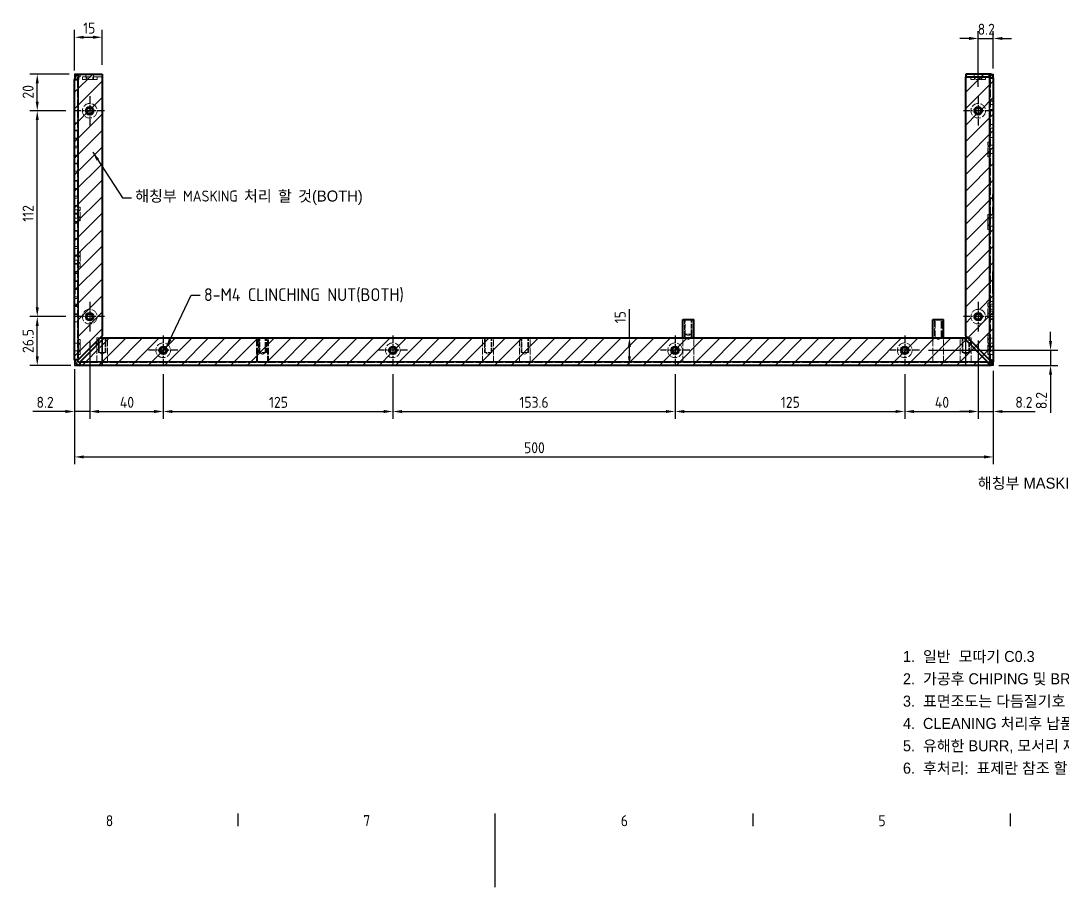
# Model space of a CAD drawing. Header units: millimetres. Extents: x 0 to 1682, y 0 to 1188.
# Drawn here: x 583 to 1150, y 0 to 471 of the extents above; entities that cross this region are included whole.
import ezdxf

# ---------------------------------------------------------------- set-up
doc = ezdxf.new("R2010")
doc.units = ezdxf.units.MM
doc.header["$LTSCALE"] = 2
doc.linetypes.add('CHAIN', pattern=[0.3543, 0.2362, -0.0295, 0.0591, -0.0295])
doc.linetypes.add('DASHED', pattern=[0.2067, 0.1654, -0.0413])
doc.layers.get('0').update_dxf_attribs({"color": 3, "lineweight": 25})
for name, color, linetype, lineweight in [('가려진 것(ISO)', 2, 'DASHED', 18), ('가려진 좁은 것(ISO)', 2, 'DASHED', 18), ('가시적인 것(ISO)', 3, 'Continuous', 40), ('가시적인 좁은 것(ISO)', 3, 'Continuous', 35), ('경계(ISO)', 7, 'Continuous', 25), ('기호(ISO)', 5, 'Continuous', 25), ('스케치 형상(ISO)', 3, 'Continuous', 25), ('중심 표식(ISO)', 1, 'Continuous', 25), ('치수(ISO)', 2, 'Continuous', 25), ('해치(ISO)', 7, 'Continuous', 18)]:
    doc.layers.add(name, color=color, linetype=linetype, lineweight=lineweight)
doc.styles.add('ISO Proportional', font='arial.ttf')
doc.styles.add('문자 텍스트_PSTEK_POSCO', font='isocp.shx')
doc.styles.add('치수 텍스트_PSTEK_POSCO', font='isocp.shx')
doc.dimstyles.new('치수_PSTEK_POSCO', dxfattribs={"dimscale": 2, "dimtxt": 3, "dimasz": 2.5, "dimexe": 2, "dimexo": 2.5, "dimgap": 1, "dimtad": 1, "dimrnd": 1e-08, "dimdsep": 46, "dimtxsty": '치수 텍스트_PSTEK_POSCO', "dimcen": 0.09, "dimdle": 10, "dimclrd": 7, "dimclre": 7, "dimclrt": 2, "dimadec": 1, "dimazin": 2, "dimtfac": 1, "dimtmove": 0, "dimatfit": 3, "dimfxl": 0, "dimtolj": 1, "dimlwd": -1, "dimlwe": -1, "dimarcsym": 0})
doc.dimstyles.new('치수_PSTEK_POSCO$7', dxfattribs={"dimscale": 2, "dimtxt": 3, "dimasz": 2.5, "dimexe": 2, "dimexo": 2.5, "dimgap": 1, "dimtad": 1, "dimrnd": 1e-08, "dimdsep": 46, "dimtxsty": '치수 텍스트_PSTEK_POSCO', "dimcen": 0.09, "dimdle": 10, "dimclrd": 7, "dimclre": 7, "dimclrt": 2, "dimadec": 1, "dimazin": 2, "dimtfac": 1, "dimtmove": 0, "dimatfit": 3, "dimfxl": 0, "dimtolj": 1, "dimlwd": -1, "dimlwe": -1, "dimarcsym": 0})
pattern_1 = [(45, (0, 0), (-4.490128, 4.490128), [])]

# ---------------------------------------------------------------- blocks, each defined once
blk = doc.blocks.new('경계 Default Border')
at = {"layer": '경계(ISO)'}
for p, q in [((350.42, 20), (350.42, 16.6)), ((490.58, 20), (490.58, 16.6)), ((560.67, 20), (560.67, 16.6))]:
    blk.add_line(p, q, dxfattribs=at)
at = {"layer": '경계(ISO)', "flags": 128}
blk.add_lwpolyline([(420.5, 0), (420.5, 20)], dxfattribs=at)
at = {"layer": '경계(ISO)', "color": 2, "char_height": 3, "attachment_point": 7, "style": '문자 텍스트_PSTEK_POSCO'}
for s, insert in [('8', (314.52, 16.57)), ('7', (384.6, 16.59)), ('6', (454.69, 16.57)), ('5', (524.77, 16.57))]:
    blk.add_mtext(s, dxfattribs=dict(at, insert=insert))
blk = doc.blocks.new('*D43')
at = {"layer": 'Defpoints', "color": 0}
for p in [(591.74, 310.37), (612.29, 310.37), (615.09, 283.87)]:
    blk.add_point(p, dxfattribs=at)
at = {"layer": '치수(ISO)', "color": 7}
for p, q in [((607.29, 310.37), (587.74, 310.37)), ((591.74, 288.87), (591.74, 305.37)), ((610.09, 283.87), (587.74, 283.87))]:
    blk.add_line(p, q, dxfattribs=at)
for points in [[(590.91, 305.37), (592.57, 305.37), (591.74, 310.37)], [(590.91, 288.87), (592.57, 288.87), (591.74, 283.87)]]:
    blk.add_solid(points, dxfattribs=at)
at = {"layer": '치수(ISO)', "color": 2, "insert": (586.74, 290.6), "char_height": 6, "attachment_point": 4, "rotation": 90, "style": '치수 텍스트_PSTEK_POSCO'}
blk.add_mtext('\\A1;26.5', dxfattribs=at)
blk = doc.blocks.new('*D44')
at = {"layer": 'Defpoints', "color": 0}
for p in [(591.74, 422.37), (612.29, 422.37), (612.29, 310.37)]:
    blk.add_point(p, dxfattribs=at)
at = {"layer": '치수(ISO)', "color": 7}
for p, q in [((607.29, 422.37), (587.74, 422.37)), ((591.74, 315.37), (591.74, 417.37)), ((607.29, 310.37), (587.74, 310.37))]:
    blk.add_line(p, q, dxfattribs=at)
for points in [[(590.91, 417.37), (592.57, 417.37), (591.74, 422.37)], [(590.91, 315.37), (592.57, 315.37), (591.74, 310.37)]]:
    blk.add_solid(points, dxfattribs=at)
at = {"layer": '치수(ISO)', "color": 2, "insert": (586.74, 362.01), "char_height": 6, "attachment_point": 4, "rotation": 90, "style": '치수 텍스트_PSTEK_POSCO'}
blk.add_mtext('\\A1;112', dxfattribs=at)
blk = doc.blocks.new('*D45')
at = {"layer": 'Defpoints', "color": 0}
for p in [(591.74, 442.37), (614.09, 442.37), (612.29, 422.37)]:
    blk.add_point(p, dxfattribs=at)
at = {"layer": '치수(ISO)', "color": 7}
for p, q in [((609.09, 442.37), (587.74, 442.37)), ((591.74, 427.37), (591.74, 437.37)), ((607.29, 422.37), (587.74, 422.37))]:
    blk.add_line(p, q, dxfattribs=at)
for points in [[(590.91, 437.37), (592.57, 437.37), (591.74, 442.37)], [(590.91, 427.37), (592.57, 427.37), (591.74, 422.37)]]:
    blk.add_solid(points, dxfattribs=at)
at = {"layer": '치수(ISO)', "color": 2, "insert": (586.74, 429.01), "char_height": 6, "attachment_point": 4, "rotation": 90, "style": '치수 텍스트_PSTEK_POSCO'}
blk.add_mtext('\\A1;20', dxfattribs=at)
blk = doc.blocks.new('*D46')
at = {"layer": 'Defpoints', "color": 0}
for p in [(620.29, 302.37), (612.09, 286.87), (620.29, 258.77)]:
    blk.add_point(p, dxfattribs=at)
at = {"layer": '치수(ISO)', "color": 7}
for p, q in [((620.29, 297.37), (620.29, 254.77)), ((612.09, 281.87), (612.09, 254.77)), ((607.09, 258.77), (589.33, 258.77)), ((620.29, 258.77), (612.09, 258.77)), ((625.29, 258.77), (630.29, 258.77))]:
    blk.add_line(p, q, dxfattribs=at)
for points in [[(607.09, 259.61), (607.09, 257.94), (612.09, 258.77)], [(625.29, 259.61), (625.29, 257.94), (620.29, 258.77)]]:
    blk.add_solid(points, dxfattribs=at)
at = {"layer": '치수(ISO)', "color": 2, "insert": (591.33, 263.77), "char_height": 6, "attachment_point": 4, "style": '치수 텍스트_PSTEK_POSCO'}
blk.add_mtext('\\A1;8.2', dxfattribs=at)
blk = doc.blocks.new('*D47')
at = {"layer": 'Defpoints', "color": 0}
for p in [(620.29, 302.37), (660.29, 284.07), (660.29, 258.77)]:
    blk.add_point(p, dxfattribs=at)
at = {"layer": '치수(ISO)', "color": 7}
for p, q in [((620.29, 297.37), (620.29, 254.77)), ((660.29, 279.07), (660.29, 254.77)), ((625.29, 258.77), (655.29, 258.77))]:
    blk.add_line(p, q, dxfattribs=at)
for points in [[(625.29, 259.61), (625.29, 257.94), (620.29, 258.77)], [(655.29, 259.61), (655.29, 257.94), (660.29, 258.77)]]:
    blk.add_solid(points, dxfattribs=at)
at = {"layer": '치수(ISO)', "color": 2, "insert": (636.7, 263.77), "char_height": 6, "attachment_point": 4, "style": '치수 텍스트_PSTEK_POSCO'}
blk.add_mtext('\\A1;40', dxfattribs=at)
blk = doc.blocks.new('*D48')
at = {"layer": 'Defpoints', "color": 0}
for p in [(660.29, 284.07), (785.29, 284.07), (785.29, 258.77)]:
    blk.add_point(p, dxfattribs=at)
at = {"layer": '치수(ISO)', "color": 7}
for p, q in [((660.29, 279.07), (660.29, 254.77)), ((785.29, 279.07), (785.29, 254.77)), ((665.29, 258.77), (780.29, 258.77))]:
    blk.add_line(p, q, dxfattribs=at)
for points in [[(665.29, 259.61), (665.29, 257.94), (660.29, 258.77)], [(780.29, 259.61), (780.29, 257.94), (785.29, 258.77)]]:
    blk.add_solid(points, dxfattribs=at)
at = {"layer": '치수(ISO)', "color": 2, "insert": (717.88, 263.77), "char_height": 6, "attachment_point": 4, "style": '치수 텍스트_PSTEK_POSCO'}
blk.add_mtext('\\A1;125', dxfattribs=at)
blk = doc.blocks.new('*D49')
at = {"layer": 'Defpoints', "color": 0}
for p in [(785.29, 284.07), (938.89, 284.07), (938.89, 258.77)]:
    blk.add_point(p, dxfattribs=at)
at = {"layer": '치수(ISO)', "color": 7}
for p, q in [((785.29, 279.07), (785.29, 254.77)), ((938.89, 279.07), (938.89, 254.77)), ((790.29, 258.77), (933.89, 258.77))]:
    blk.add_line(p, q, dxfattribs=at)
for points in [[(790.29, 259.61), (790.29, 257.94), (785.29, 258.77)], [(933.89, 259.61), (933.89, 257.94), (938.89, 258.77)]]:
    blk.add_solid(points, dxfattribs=at)
at = {"layer": '치수(ISO)', "color": 2, "insert": (854.16, 263.77), "char_height": 6, "attachment_point": 4, "style": '치수 텍스트_PSTEK_POSCO'}
blk.add_mtext('\\A1;153.6', dxfattribs=at)
blk = doc.blocks.new('*D50')
at = {"layer": 'Defpoints', "color": 0}
for p in [(938.89, 284.07), (1063.89, 284.07), (1063.89, 258.77)]:
    blk.add_point(p, dxfattribs=at)
at = {"layer": '치수(ISO)', "color": 7}
for p, q in [((938.89, 279.07), (938.89, 254.77)), ((1063.89, 279.07), (1063.89, 254.77)), ((943.89, 258.77), (1058.89, 258.77))]:
    blk.add_line(p, q, dxfattribs=at)
for points in [[(943.89, 259.61), (943.89, 257.94), (938.89, 258.77)], [(1058.89, 259.61), (1058.89, 257.94), (1063.89, 258.77)]]:
    blk.add_solid(points, dxfattribs=at)
at = {"layer": '치수(ISO)', "color": 2, "insert": (996.48, 263.77), "char_height": 6, "attachment_point": 4, "style": '치수 텍스트_PSTEK_POSCO'}
blk.add_mtext('\\A1;125', dxfattribs=at)
blk = doc.blocks.new('*D51')
at = {"layer": 'Defpoints', "color": 0}
for p in [(1103.89, 302.37), (1063.89, 284.07), (1103.89, 258.77)]:
    blk.add_point(p, dxfattribs=at)
at = {"layer": '치수(ISO)', "color": 7}
for p, q in [((1103.89, 297.37), (1103.89, 254.77)), ((1063.89, 279.07), (1063.89, 254.77)), ((1068.89, 258.77), (1098.89, 258.77))]:
    blk.add_line(p, q, dxfattribs=at)
for points in [[(1068.89, 259.61), (1068.89, 257.94), (1063.89, 258.77)], [(1098.89, 259.61), (1098.89, 257.94), (1103.89, 258.77)]]:
    blk.add_solid(points, dxfattribs=at)
at = {"layer": '치수(ISO)', "color": 2, "insert": (1080.3, 263.77), "char_height": 6, "attachment_point": 4, "style": '치수 텍스트_PSTEK_POSCO'}
blk.add_mtext('\\A1;40', dxfattribs=at)
blk = doc.blocks.new('*D52')
at = {"layer": 'Defpoints', "color": 0}
for p in [(1103.89, 302.37), (1112.09, 285.87), (1112.09, 258.77)]:
    blk.add_point(p, dxfattribs=at)
at = {"layer": '치수(ISO)', "color": 7}
for p, q in [((1103.89, 297.37), (1103.89, 254.77)), ((1112.09, 280.87), (1112.09, 254.77)), ((1098.89, 258.77), (1093.89, 258.77)), ((1103.89, 258.77), (1112.09, 258.77)), ((1117.09, 258.77), (1134.85, 258.77))]:
    blk.add_line(p, q, dxfattribs=at)
for points in [[(1098.89, 259.61), (1098.89, 257.94), (1103.89, 258.77)], [(1117.09, 259.61), (1117.09, 257.94), (1112.09, 258.77)]]:
    blk.add_solid(points, dxfattribs=at)
at = {"layer": '치수(ISO)', "color": 2, "insert": (1124.09, 263.77), "char_height": 6, "attachment_point": 4, "style": '치수 텍스트_PSTEK_POSCO'}
blk.add_mtext('\\A1;8.2', dxfattribs=at)
blk = doc.blocks.new('*D60')
at = {"layer": 'Defpoints', "color": 0}
for p in [(612.09, 286.87), (1112.09, 285.87), (1112.09, 234.06)]:
    blk.add_point(p, dxfattribs=at)
at = {"layer": '치수(ISO)', "color": 7}
for p, q in [((612.09, 281.87), (612.09, 230.06)), ((1112.09, 280.87), (1112.09, 230.06)), ((617.09, 234.06), (1107.09, 234.06))]:
    blk.add_line(p, q, dxfattribs=at)
for points in [[(617.09, 234.9), (617.09, 233.23), (612.09, 234.06)], [(1107.09, 234.9), (1107.09, 233.23), (1112.09, 234.06)]]:
    blk.add_solid(points, dxfattribs=at)
at = {"layer": '치수(ISO)', "color": 2, "insert": (856.68, 239.06), "char_height": 6, "attachment_point": 4, "style": '치수 텍스트_PSTEK_POSCO'}
blk.add_mtext('\\A1;500', dxfattribs=at)
blk = doc.blocks.new('*D65')
at = {"layer": 'Defpoints', "color": 0}
for p in [(1071.89, 292.07), (1143.25, 292.07), (1110.09, 283.87)]:
    blk.add_point(p, dxfattribs=at)
at = {"layer": '치수(ISO)', "color": 7}
for p, q in [((1143.25, 297.07), (1143.25, 302.07)), ((1076.89, 292.07), (1147.25, 292.07)), ((1143.25, 292.07), (1143.25, 283.87)), ((1115.09, 283.87), (1147.25, 283.87)), ((1143.25, 278.87), (1143.25, 258.06))]:
    blk.add_line(p, q, dxfattribs=at)
for points in [[(1142.42, 297.07), (1144.08, 297.07), (1143.25, 292.07)], [(1142.42, 278.87), (1144.08, 278.87), (1143.25, 283.87)]]:
    blk.add_solid(points, dxfattribs=at)
at = {"layer": '치수(ISO)', "color": 2, "insert": (1138.25, 260.06), "char_height": 6, "attachment_point": 4, "rotation": 90, "style": '치수 텍스트_PSTEK_POSCO'}
blk.add_mtext('\\A1;8.2', dxfattribs=at)
blk = doc.blocks.new('*D66')
at = {"layer": 'Defpoints', "color": 0}
for p in [(627.09, 462.37), (627.09, 442.37), (612.09, 439.37)]:
    blk.add_point(p, dxfattribs=at)
at = {"layer": '치수(ISO)', "color": 7}
for p, q in [((612.09, 444.37), (612.09, 466.37)), ((627.09, 447.37), (627.09, 466.37)), ((617.09, 462.37), (622.09, 462.37))]:
    blk.add_line(p, q, dxfattribs=at)
for points in [[(617.09, 463.2), (617.09, 461.54), (612.09, 462.37)], [(622.09, 463.2), (622.09, 461.54), (627.09, 462.37)]]:
    blk.add_solid(points, dxfattribs=at)
at = {"layer": '치수(ISO)', "color": 2, "insert": (616.76, 467.37), "char_height": 6, "attachment_point": 4, "style": '치수 텍스트_PSTEK_POSCO'}
blk.add_mtext('\\A1;15', dxfattribs=at)
blk = doc.blocks.new('*D79')
at = {"layer": 'Defpoints', "color": 0}
for p in [(1112.09, 461.73), (1112.09, 440.37), (1103.89, 430.37)]:
    blk.add_point(p, dxfattribs=at)
at = {"layer": '치수(ISO)', "color": 7}
for p, q in [((1103.89, 435.37), (1103.89, 465.73)), ((1112.09, 445.37), (1112.09, 465.73)), ((1098.89, 461.73), (1093.89, 461.73)), ((1103.89, 461.73), (1112.09, 461.73)), ((1117.09, 461.73), (1122.09, 461.73))]:
    blk.add_line(p, q, dxfattribs=at)
for points in [[(1098.89, 462.57), (1098.89, 460.9), (1103.89, 461.73)], [(1117.09, 462.57), (1117.09, 460.9), (1112.09, 461.73)]]:
    blk.add_solid(points, dxfattribs=at)
at = {"layer": '치수(ISO)', "color": 2, "insert": (1103.61, 466.73), "char_height": 6, "attachment_point": 4, "style": '치수 텍스트_PSTEK_POSCO'}
blk.add_mtext('\\A1;8.2', dxfattribs=at)
blk = doc.blocks.new('*D87')
at = {"layer": 'Defpoints', "color": 0}
for p in [(914.04, 298.87), (914.63, 298.87), (914.63, 283.87)]:
    blk.add_point(p, dxfattribs=at)
at = {"layer": '치수(ISO)', "color": 7}
for p, q in [((914.04, 298.87), (914.04, 314.39)), ((914.04, 288.87), (914.04, 293.87))]:
    blk.add_line(p, q, dxfattribs=at)
for points in [[(913.2, 293.87), (914.87, 293.87), (914.04, 298.87)], [(913.2, 288.87), (914.87, 288.87), (914.04, 283.87)]]:
    blk.add_solid(points, dxfattribs=at)
at = {"layer": '치수(ISO)', "color": 2, "insert": (909.04, 306.74), "char_height": 6, "attachment_point": 4, "rotation": 90, "style": '치수 텍스트_PSTEK_POSCO'}
blk.add_mtext('\\A1;15', dxfattribs=at)
blk = doc.blocks.new('주석-판금')
at = {"layer": '기호(ISO)', "color": 2, "insert": (-40.78, 16.76), "char_height": 3, "width": 116.6778, "attachment_point": 1, "line_spacing_factor": 1.214608, "style": 'ISO Proportional'}
blk.add_mtext('\\f굴림|b0|i0;\\H3.0000;1.  일반  모따기 C0.3\\P2.  가공후 CHIPING 및 BROKEN 없을 것.\\P3.  표면조도는 다듬질기호 Ra값을 준수할 것.\\P4.  CLEANING 처리후 납품 할 것.\\P5.  유해한 BURR, 모서리 제거 할 것.\\P6.  후처리:  표제란 참조 할 것.', dxfattribs=at)

msp = doc.modelspace()

# ---------------------------------------------------------------- hatches: boundary and pattern name
at = {"layer": '해치(ISO)'}
h = msp.add_hatch(dxfattribs=at)
h.set_pattern_fill('ANSI31', color=1, scale=50.8, style=0)
h.set_pattern_definition(pattern_1)
h.paths.add_polyline_path([(612.085, 310.621), (613.585, 310.621), (613.585, 291.771), (612.085, 291.771), (612.085, 283.871), (627.085, 283.871), (627.085, 442.371), (612.085, 442.371)])
edge = h.paths.add_edge_path(flags=0)
edge.add_arc((620.285, 310.371), 1.621, 0, 360)
h = msp.add_hatch(dxfattribs=at)
h.set_pattern_fill('ANSI31', color=1, scale=50.8, style=0)
h.set_pattern_definition(pattern_1)
edge = h.paths.add_edge_path(flags=0)
edge.add_arc((1103.885, 310.371), 4, 0, 360)
edge = h.paths.add_edge_path(flags=0)
edge.add_arc((1103.885, 422.371), 1.621, 0, 360)
h.paths.add_polyline_path([(1112.085, 442.371), (1112.085, 283.871), (1097.085, 283.871), (1097.085, 442.371)])
h = msp.add_hatch(dxfattribs=at)
h.set_pattern_fill('ANSI31', color=1, scale=50.8, style=0)
h.set_pattern_definition(pattern_1)
edge = h.paths.add_edge_path(flags=0)
edge.add_arc((785.285, 292.071), 1.621, 0, 360)
h.paths.add_polyline_path([(627.085, 283.871), (1097.085, 283.871), (1097.085, 298.871), (627.085, 298.871)])

# ---------------------------------------------------------------- linework, layer by layer
at = {"layer": '가려진 것(ISO)', "ltscale": 1.428422}
for p, q in [((618.185, 440.871), (618.185, 442.371)), ((622.385, 440.871), (622.385, 442.371)), ((1101.735, 440.871), (1101.735, 442.371)), ((1106.035, 440.871), (1106.035, 442.371)), ((616.285, 440.871), (616.285, 439.371)), ((618.285, 440.871), (618.285, 439.371)), ((618.664, 440.871), (618.664, 439.371)), ((621.906, 440.871), (621.906, 439.371)), ((622.285, 439.371), (622.285, 440.871)), ((624.285, 440.871), (624.285, 439.371)), ((1101.885, 440.871), (1101.885, 439.371)), ((1102.264, 440.871), (1102.264, 439.371)), ((1105.506, 440.871), (1105.506, 439.371)), ((1105.885, 439.371), (1105.885, 440.871)), ((1112.085, 427.871), (1110.585, 427.871)), ((1110.585, 427.621), (1112.085, 427.621)), ((1110.585, 423.121), (1112.085, 423.121)), ((612.085, 415.821), (613.585, 415.821)), ((612.085, 411.821), (613.585, 411.821)), ((612.085, 411.491), (613.585, 411.491)), ((1112.085, 412.871), (1110.585, 412.871)), ((612.085, 407.491), (613.585, 407.491)), ((613.585, 407.161), (612.085, 407.161)), ((613.585, 403.161), (612.085, 403.161)), ((1110.585, 405.371), (1109.085, 405.371)), ((1110.585, 403.371), (1109.085, 403.371)), ((1110.585, 402.992), (1109.085, 402.992)), ((1110.585, 407.871), (1112.085, 407.871)), ((1110.585, 403.621), (1112.085, 403.621)), ((613.585, 402.161), (612.085, 402.161)), ((613.585, 398.161), (612.085, 398.161)), ((612.085, 397.831), (613.585, 397.831)), ((1110.585, 399.75), (1109.085, 399.75)), ((1109.085, 399.371), (1110.585, 399.371)), ((1110.585, 397.371), (1109.085, 397.371)), ((1110.585, 399.121), (1112.085, 399.121)), ((612.085, 393.831), (613.585, 393.831)), ((613.585, 393.501), (612.085, 393.501)), ((613.585, 389.501), (612.085, 389.501)), ((613.585, 388.501), (612.085, 388.501)), ((613.585, 384.501), (612.085, 384.501)), ((612.085, 384.171), (613.585, 384.171)), ((612.085, 380.171), (613.585, 380.171)), ((613.585, 379.841), (612.085, 379.841)), ((613.585, 375.841), (612.085, 375.841)), ((613.585, 374.841), (612.085, 374.841)), ((613.585, 370.841), (612.085, 370.841)), ((612.085, 370.511), (613.585, 370.511)), ((613.585, 368.496), (612.085, 368.496)), ((615.085, 369.996), (613.585, 369.996)), ((613.585, 366.621), (612.085, 366.621)), ((612.085, 366.511), (613.585, 366.511)), ((613.585, 366.181), (612.085, 366.181)), ((613.585, 363.996), (612.085, 363.996)), ((615.085, 368.246), (613.585, 368.246)), ((613.585, 367.867), (615.085, 367.867)), ((613.585, 364.625), (615.085, 364.625)), ((613.585, 364.246), (615.085, 364.246)), ((1110.585, 365.871), (1109.085, 365.871)), ((1110.585, 363.871), (1109.085, 363.871)), ((1110.585, 363.492), (1109.085, 363.492)), ((1110.585, 364.121), (1112.085, 364.121)), ((613.585, 362.181), (612.085, 362.181)), ((613.585, 361.181), (612.085, 361.181)), ((613.585, 357.181), (612.085, 357.181)), ((615.085, 362.496), (613.585, 362.496)), ((1110.585, 360.25), (1109.085, 360.25)), ((1109.085, 359.871), (1110.585, 359.871)), ((1110.585, 357.871), (1109.085, 357.871)), ((1110.585, 359.621), (1112.085, 359.621)), ((1110.585, 357.121), (1112.085, 357.121)), ((612.085, 356.851), (613.585, 356.851)), ((612.085, 352.851), (613.585, 352.851)), ((613.585, 352.521), (612.085, 352.521)), ((613.585, 348.521), (612.085, 348.521)), ((613.585, 347.521), (612.085, 347.521)), ((613.585, 343.747), (612.085, 343.747)), ((613.585, 343.521), (612.085, 343.521)), ((612.085, 343.191), (613.585, 343.191)), ((613.585, 341.121), (612.085, 341.121)), ((613.585, 345.497), (615.085, 345.497)), ((615.085, 343.497), (613.585, 343.497)), ((613.585, 343.118), (615.085, 343.118)), ((613.585, 339.247), (612.085, 339.247)), ((612.085, 339.191), (613.585, 339.191)), ((613.585, 338.861), (612.085, 338.861)), ((613.585, 334.861), (612.085, 334.861)), ((613.585, 339.876), (615.085, 339.876)), ((613.585, 339.497), (615.085, 339.497)), ((613.585, 337.497), (615.085, 337.497)), ((613.585, 333.861), (612.085, 333.861)), ((613.585, 329.861), (612.085, 329.861)), ((612.085, 329.531), (613.585, 329.531)), ((612.085, 325.531), (613.585, 325.531)), ((613.585, 325.201), (612.085, 325.201)), ((613.585, 321.201), (612.085, 321.201)), ((613.585, 320.201), (612.085, 320.201)), ((1110.585, 317.871), (1109.085, 317.871)), ((1112.085, 318.642), (1110.585, 318.642)), ((1110.585, 318.621), (1112.085, 318.621)), ((613.585, 317.121), (612.085, 317.121)), ((613.585, 316.201), (612.085, 316.201)), ((612.085, 315.871), (613.585, 315.871)), ((612.085, 311.871), (613.585, 311.871)), ((1110.585, 315.871), (1109.085, 315.871)), ((1110.585, 315.492), (1109.085, 315.492)), ((1110.585, 312.25), (1109.085, 312.25)), ((1109.085, 311.871), (1110.585, 311.871)), ((1110.585, 317.121), (1112.085, 317.121)), ((1110.585, 316.121), (1112.085, 316.121)), ((1110.585, 314.46), (1112.085, 314.46)), ((613.585, 311.541), (612.085, 311.541)), ((613.585, 310.621), (612.085, 310.621)), ((613.585, 307.541), (612.085, 307.541)), ((1110.585, 309.871), (1109.085, 309.871)), ((1110.585, 311.621), (1112.085, 311.621)), ((1110.585, 310.621), (1112.085, 310.621)), ((1112.085, 308.813), (1110.585, 308.813)), ((613.585, 295.971), (612.085, 295.971)), ((613.585, 297.871), (615.085, 297.871)), ((615.085, 295.871), (613.585, 295.871)), ((613.585, 295.492), (615.085, 295.492)), ((1110.585, 300.371), (1109.085, 300.371)), ((1110.585, 298.371), (1109.085, 298.371)), ((1110.585, 297.992), (1109.085, 297.992)), ((1110.585, 297.871), (1109.085, 297.871)), ((1110.585, 295.871), (1109.085, 295.871)), ((1110.585, 295.492), (1109.085, 295.492)), ((1110.585, 294.75), (1109.085, 294.75)), ((1110.585, 298.621), (1112.085, 298.621)), ((1110.585, 295.971), (1112.085, 295.971)), ((613.585, 291.771), (612.085, 291.771)), ((613.585, 292.25), (615.085, 292.25)), ((613.585, 291.871), (615.085, 291.871)), ((613.585, 289.871), (615.085, 289.871)), ((1109.085, 294.371), (1110.585, 294.371)), ((1110.585, 292.371), (1109.085, 292.371)), ((1110.585, 292.25), (1109.085, 292.25)), ((1109.085, 291.871), (1110.585, 291.871)), ((1110.585, 289.871), (1109.085, 289.871)), ((1110.585, 294.121), (1112.085, 294.121)), ((1110.585, 291.771), (1112.085, 291.771)), ((1110.585, 289.871), (1112.085, 289.871))]:
    msp.add_line(p, q, dxfattribs=at)
at = {"layer": '가려진 것(ISO)', "ltscale": 13.174718}
msp.add_line((613.585, 439.371), (613.585, 286.871), dxfattribs=at)
at = {"layer": '가려진 것(ISO)', "ltscale": 14.513788}
msp.add_line((627.085, 440.871), (615.085, 440.871), dxfattribs=at)
at = {"layer": '가려진 것(ISO)', "ltscale": 15.198803}
for p, q in [((624.285, 439.371), (616.285, 439.371)), ((1107.885, 439.371), (1099.885, 439.371)), ((1109.085, 397.371), (1109.085, 405.371)), ((1109.085, 357.871), (1109.085, 365.871)), ((615.085, 345.497), (615.085, 337.497)), ((1109.085, 309.871), (1109.085, 317.871)), ((615.085, 297.871), (615.085, 289.871)), ((1109.085, 289.871), (1109.085, 297.871))]:
    msp.add_line(p, q, dxfattribs=at)
at = {"layer": '가려진 것(ISO)', "ltscale": 1.333188}
for p, q in [((1099.885, 440.771), (1099.885, 439.371)), ((1107.885, 440.771), (1107.885, 439.371))]:
    msp.add_line(p, q, dxfattribs=at)
at = {"layer": '가려진 것(ISO)', "ltscale": 12.887243}
msp.add_line((1110.585, 285.871), (1110.585, 440.371), dxfattribs=at)
at = {"layer": '가려진 것(ISO)', "ltscale": 0.009423}
for p, q in [((1112.085, 376.56), (1112.095, 376.56)), ((1112.085, 376.353), (1112.095, 376.353)), ((1112.085, 376.169), (1112.095, 376.169)), ((1112.085, 376.147), (1112.095, 376.147)), ((1112.085, 376.045), (1112.095, 376.045)), ((1112.085, 375.763), (1112.095, 375.763)), ((1112.085, 375.276), (1112.095, 375.276)), ((1112.085, 375.247), (1112.095, 375.247)), ((1112.085, 374.569), (1112.095, 374.569)), ((1112.085, 374.285), (1112.095, 374.285)), ((1112.085, 374.18), (1112.095, 374.18)), ((1112.085, 374.153), (1112.095, 374.153)), ((1112.085, 373.973), (1112.095, 373.973)), ((1112.085, 373.769), (1112.095, 373.769)), ((1112.085, 370.083), (1112.095, 370.083)), ((1112.085, 370.022), (1112.095, 370.022)), ((1112.085, 369.58), (1112.095, 369.58)), ((1112.085, 369.529), (1112.095, 369.529)), ((1112.085, 369.507), (1112.095, 369.507)), ((1112.085, 369.456), (1112.095, 369.456)), ((1112.085, 369.349), (1112.095, 369.349)), ((1112.085, 369.346), (1112.095, 369.346)), ((1112.085, 369.237), (1112.095, 369.237)), ((1112.085, 369.164), (1112.095, 369.164)), ((1112.085, 369.016), (1112.095, 369.016)), ((1112.085, 369.011), (1112.095, 369.011)), ((1112.085, 368.967), (1112.095, 368.967)), ((1112.085, 368.957), (1112.095, 368.957)), ((1112.085, 368.85), (1112.095, 368.85)), ((1112.085, 368.841), (1112.095, 368.841)), ((1112.085, 368.826), (1112.095, 368.826)), ((1112.085, 368.69), (1112.095, 368.69)), ((1112.085, 368.656), (1112.095, 368.656)), ((1112.085, 368.646), (1112.095, 368.646)), ((1112.085, 368.636), (1112.095, 368.636)), ((1112.085, 368.607), (1112.095, 368.607)), ((1112.085, 368.559), (1112.095, 368.559)), ((1112.085, 368.546), (1112.095, 368.546)), ((1112.085, 368.508), (1112.095, 368.508)), ((1112.085, 368.478), (1112.095, 368.478)), ((1112.085, 368.42), (1112.095, 368.42)), ((1112.085, 368.376), (1112.095, 368.376)), ((1112.085, 368.337), (1112.095, 368.337)), ((1112.085, 368.23), (1112.095, 368.23)), ((1112.085, 368.082), (1112.095, 368.082)), ((1112.085, 367.987), (1112.095, 367.987)), ((1112.085, 367.795), (1112.095, 367.795)), ((1112.085, 367.742), (1112.095, 367.742)), ((1112.085, 367.698), (1112.095, 367.698)), ((1112.085, 367.693), (1112.095, 367.693)), ((1112.085, 367.613), (1112.095, 367.613)), ((1112.085, 367.54), (1112.095, 367.54)), ((1112.085, 367.513), (1112.095, 367.513)), ((1112.085, 367.467), (1112.095, 367.467)), ((1112.085, 367.452), (1112.095, 367.452)), ((1112.085, 367.263), (1112.095, 367.263)), ((1112.085, 367.141), (1112.095, 367.141)), ((1112.085, 367.136), (1112.095, 367.136)), ((1112.085, 367.022), (1112.095, 367.022)), ((1112.085, 366.961), (1112.095, 366.961)), ((612.085, 334.571), (612.075, 334.571)), ((1112.085, 334.571), (1112.095, 334.571)), ((612.085, 332.521), (612.075, 332.521)), ((612.085, 329.221), (612.075, 329.221)), ((1112.085, 332.521), (1112.095, 332.521)), ((1112.085, 329.221), (1112.095, 329.221)), ((612.085, 328.521), (612.075, 328.521)), ((612.085, 327.721), (612.075, 327.721)), ((612.085, 327.021), (612.075, 327.021)), ((612.085, 326.221), (612.075, 326.221)), ((612.085, 325.521), (612.075, 325.521)), ((612.085, 323.171), (612.075, 323.171)), ((1112.085, 328.521), (1112.095, 328.521)), ((1112.085, 327.721), (1112.095, 327.721)), ((1112.085, 327.021), (1112.095, 327.021)), ((1112.085, 326.221), (1112.095, 326.221)), ((1112.085, 325.521), (1112.095, 325.521)), ((1112.085, 323.171), (1112.095, 323.171))]:
    msp.add_line(p, q, dxfattribs=at)
at = {"layer": '가려진 것(ISO)', "ltscale": 14.248878}
msp.add_line((615.085, 362.496), (615.085, 369.996), dxfattribs=at)
at = {"layer": '가려진 것(ISO)', "ltscale": 7.618686}
for p, q in [((944.085, 308.871), (944.085, 300.871)), ((944.464, 300.871), (944.464, 308.871)), ((947.706, 300.871), (947.706, 308.871)), ((948.085, 300.871), (948.085, 308.871)), ((625.085, 298.871), (625.085, 290.871)), ((625.464, 290.871), (625.464, 298.871)), ((628.706, 290.871), (628.706, 298.871)), ((629.085, 290.871), (629.085, 298.871)), ((712.085, 298.871), (712.085, 290.871)), ((712.464, 290.871), (712.464, 298.871)), ((712.585, 298.871), (712.585, 290.871)), ((712.964, 290.871), (712.964, 298.871)), ((715.706, 290.871), (715.706, 298.871)), ((716.085, 290.871), (716.085, 298.871)), ((716.206, 290.871), (716.206, 298.871)), ((716.585, 290.871), (716.585, 298.871)), ((835.085, 298.871), (835.085, 290.871)), ((835.464, 290.871), (835.464, 298.871)), ((838.706, 290.871), (838.706, 298.871)), ((839.085, 290.871), (839.085, 298.871)), ((855.085, 298.871), (855.085, 290.871)), ((855.464, 290.871), (855.464, 298.871)), ((858.706, 290.871), (858.706, 298.871)), ((859.085, 290.871), (859.085, 298.871)), ((1095.085, 298.871), (1095.085, 290.871)), ((1095.464, 290.871), (1095.464, 298.871)), ((1098.706, 290.871), (1098.706, 298.871)), ((1099.085, 290.871), (1099.085, 298.871))]:
    msp.add_line(p, q, dxfattribs=at)
at = {"layer": '가려진 것(ISO)', "ltscale": 12.094824}
for p, q in [((1080.085, 308.871), (1080.085, 298.871)), ((1080.464, 298.871), (1080.464, 308.871)), ((1083.706, 298.871), (1083.706, 308.871)), ((1084.085, 298.871), (1084.085, 308.871))]:
    msp.add_line(p, q, dxfattribs=at)
at = {"layer": '가려진 것(ISO)', "ltscale": 5.983681}
for p, q in [((948.085, 300.871), (944.085, 300.871)), ((629.085, 290.871), (625.085, 290.871)), ((716.085, 290.871), (712.085, 290.871)), ((839.085, 290.871), (835.085, 290.871)), ((859.085, 290.871), (855.085, 290.871)), ((1099.085, 290.871), (1095.085, 290.871))]:
    msp.add_line(p, q, dxfattribs=at)
at = {"layer": '가려진 것(ISO)', "ltscale": 1.904597}
for p, q in [((944.085, 300.871), (944.085, 298.871)), ((944.464, 298.871), (944.464, 300.871)), ((947.706, 298.871), (947.706, 300.871)), ((948.085, 298.871), (948.085, 300.871))]:
    msp.add_line(p, q, dxfattribs=at)
at = {"layer": '가려진 것(ISO)', "ltscale": 1.800898}
for p, q in [((946.085, 299.897), (944.464, 300.871)), ((946.085, 299.897), (947.706, 300.871)), ((946.085, 297.897), (944.464, 298.871)), ((946.085, 297.897), (947.706, 298.871)), ((1082.085, 297.897), (1080.464, 298.871)), ((1082.085, 297.897), (1083.706, 298.871)), ((627.085, 289.897), (625.464, 290.871)), ((627.085, 289.897), (628.706, 290.871)), ((714.085, 289.897), (712.464, 290.871)), ((714.585, 289.897), (712.964, 290.871)), ((714.085, 289.897), (715.706, 290.871)), ((714.585, 289.897), (716.206, 290.871)), ((837.085, 289.897), (835.464, 290.871)), ((837.085, 289.897), (838.706, 290.871)), ((857.085, 289.897), (855.464, 290.871)), ((857.085, 289.897), (858.706, 290.871)), ((1097.085, 289.897), (1095.464, 290.871)), ((1097.085, 289.897), (1098.706, 290.871))]:
    msp.add_line(p, q, dxfattribs=at)
at = {"layer": '가려진 것(ISO)', "ltscale": 3.379684}
for p, q in [((624.135, 298.871), (626.025, 298.871)), ((1098.146, 298.871), (1100.035, 298.871))]:
    msp.add_line(p, q, dxfattribs=at)
at = {"layer": '가려진 것(ISO)', "ltscale": 1.79921}
for p, q in [((624.135, 296.982), (624.135, 298.871)), ((1100.035, 296.982), (1100.035, 298.871))]:
    msp.add_line(p, q, dxfattribs=at)
at = {"layer": '가려진 것(ISO)', "ltscale": 11.477189}
for p, q in [((624.135, 285.371), (624.135, 294.861)), ((1100.035, 285.371), (1100.035, 294.861))]:
    msp.add_line(p, q, dxfattribs=at)
at = {"layer": '가려진 것(ISO)', "ltscale": 10.885341}
for p, q in [((630.035, 285.371), (630.035, 298.871)), ((711.135, 285.371), (711.135, 298.871)), ((711.635, 285.371), (711.635, 298.871)), ((717.035, 285.371), (717.035, 298.871)), ((717.535, 285.371), (717.535, 298.871)), ((834.135, 285.371), (834.135, 298.871)), ((840.035, 285.371), (840.035, 298.871)), ((854.135, 285.371), (854.135, 298.871)), ((860.035, 285.371), (860.035, 298.871)), ((943.135, 285.371), (943.135, 298.871)), ((949.035, 285.371), (949.035, 298.871)), ((1079.135, 285.371), (1079.135, 298.871)), ((1085.035, 285.371), (1085.035, 298.871)), ((1094.135, 285.371), (1094.135, 298.871))]:
    msp.add_line(p, q, dxfattribs=at)
at = {"layer": '가려진 것(ISO)', "ltscale": 4.519362}
msp.add_line((1109.085, 297.871), (1109.085, 300.371), dxfattribs=at)
at = {"layer": '가려진 것(ISO)', "ltscale": 1.37649}
msp.add_line((716.585, 290.871), (716.085, 290.871), dxfattribs=at)
at = {"layer": '가려진 것(ISO)', "ltscale": 13.015081}
msp.add_line((615.085, 285.371), (1110.085, 285.371), dxfattribs=at)
at = {"layer": '가려진 것(ISO)', "ltscale": 12.159042}
for centre in [(620.285, 422.371), (1103.885, 422.371), (620.285, 310.371), (1103.885, 310.371), (660.285, 292.071), (785.285, 292.071), (938.885, 292.071), (1063.885, 292.071)]:
    msp.add_circle(centre, 4, dxfattribs=at)
at = {"layer": '가려진 것(ISO)', "ltscale": 0.970829}
msp.add_arc((615.085, 439.371), 3, 90, 109.47122, dxfattribs=at)
at = {"layer": '가려진 것(ISO)', "ltscale": 1.042332}
msp.add_arc((615.085, 439.371), 1.5, 90, 131.81031, dxfattribs=at)
at = {"layer": '가려진 좁은 것(ISO)', "ltscale": 1.428422}
for p, q in [((615.085, 442.371), (615.085, 440.871)), ((1112.085, 425.871), (1110.585, 425.871)), ((1112.085, 414.871), (1110.585, 414.871)), ((1112.085, 313.404), (1110.585, 313.404)), ((1112.085, 309.222), (1110.585, 309.222))]:
    msp.add_line(p, q, dxfattribs=at)
at = {"layer": '가려진 좁은 것(ISO)', "ltscale": 0.009423}
for p, q in [((1112.085, 376.543), (1112.095, 376.543)), ((1112.085, 376.086), (1112.095, 376.086)), ((1112.085, 376.054), (1112.095, 376.054)), ((1112.085, 375.974), (1112.095, 375.974)), ((1112.085, 375.94), (1112.095, 375.94)), ((1112.085, 375.162), (1112.095, 375.162)), ((1112.085, 375.067), (1112.095, 375.067)), ((1112.085, 374.571), (1112.095, 374.571)), ((1112.085, 374.394), (1112.095, 374.394)), ((1112.085, 374.282), (1112.095, 374.282)), ((1112.085, 374.032), (1112.095, 374.032)), ((1112.085, 373.862), (1112.095, 373.862)), ((1112.085, 369.903), (1112.095, 369.903)), ((1112.085, 369.874), (1112.095, 369.874)), ((1112.085, 369.85), (1112.095, 369.85)), ((1112.085, 369.689), (1112.095, 369.689)), ((1112.085, 369.677), (1112.095, 369.677)), ((1112.085, 369.446), (1112.095, 369.446)), ((1112.085, 369.414), (1112.095, 369.414)), ((1112.085, 369.334), (1112.095, 369.334)), ((1112.085, 369.332), (1112.095, 369.332)), ((1112.085, 369.293), (1112.095, 369.293)), ((1112.085, 369.281), (1112.095, 369.281)), ((1112.085, 369.244), (1112.095, 369.244)), ((1112.085, 369.069), (1112.095, 369.069)), ((1112.085, 368.965), (1112.095, 368.965)), ((1112.085, 368.889), (1112.095, 368.889)), ((1112.085, 368.79), (1112.095, 368.79)), ((1112.085, 368.739), (1112.095, 368.739)), ((1112.085, 368.622), (1112.095, 368.622)), ((1112.085, 368.561), (1112.095, 368.561)), ((1112.085, 368.522), (1112.095, 368.522)), ((1112.085, 368.52), (1112.095, 368.52)), ((1112.085, 368.447), (1112.095, 368.447)), ((1112.085, 368.427), (1112.095, 368.427)), ((1112.085, 368.357), (1112.095, 368.357)), ((1112.085, 368.352), (1112.095, 368.352)), ((1112.085, 368.323), (1112.095, 368.323)), ((1112.085, 368.313), (1112.095, 368.313)), ((1112.085, 368.262), (1112.095, 368.262)), ((1112.085, 368.228), (1112.095, 368.228)), ((1112.085, 368.143), (1112.095, 368.143)), ((1112.085, 368.087), (1112.095, 368.087)), ((1112.085, 368.038), (1112.095, 368.038)), ((1112.085, 368.009), (1112.095, 368.009)), ((1112.085, 367.999), (1112.095, 367.999)), ((1112.085, 367.931), (1112.095, 367.931)), ((1112.085, 367.927), (1112.095, 367.927)), ((1112.085, 367.856), (1112.095, 367.856)), ((1112.085, 367.832), (1112.095, 367.832)), ((1112.085, 367.824), (1112.095, 367.824)), ((1112.085, 367.817), (1112.095, 367.817)), ((1112.085, 367.73), (1112.095, 367.73)), ((1112.085, 367.676), (1112.095, 367.676)), ((1112.085, 367.671), (1112.095, 367.671)), ((1112.085, 367.642), (1112.095, 367.642)), ((1112.085, 367.637), (1112.095, 367.637)), ((1112.085, 367.572), (1112.095, 367.572)), ((1112.085, 367.545), (1112.095, 367.545)), ((1112.085, 367.358), (1112.095, 367.358)), ((1112.085, 367.353), (1112.095, 367.353)), ((1112.085, 367.26), (1112.095, 367.26)), ((1112.085, 367.248), (1112.095, 367.248)), ((1112.085, 367.222), (1112.095, 367.222)), ((1112.085, 367.209), (1112.095, 367.209)), ((1112.085, 367.056), (1112.095, 367.056)), ((1112.085, 367.02), (1112.095, 367.02))]:
    msp.add_line(p, q, dxfattribs=at)
at = {"layer": '가시적인 것(ISO)'}
for p, q in [((614.085, 442.371), (627.085, 442.371)), ((614.085, 442.371), (614.085, 439.371)), ((627.085, 442.371), (627.085, 299.932)), ((1097.085, 442.371), (1097.085, 440.871)), ((1110.085, 442.371), (1097.085, 442.371)), ((1110.085, 440.871), (1110.085, 442.371)), ((612.085, 439.371), (614.085, 439.371)), ((612.085, 286.871), (612.085, 439.371)), ((1097.085, 440.871), (1110.085, 440.871)), ((1097.085, 440.771), (1110.085, 440.771)), ((1097.085, 299.932), (1097.085, 440.771)), ((1099.885, 440.871), (1099.885, 440.771)), ((1107.885, 440.871), (1107.885, 440.771)), ((1110.085, 440.371), (1110.085, 440.771)), ((1110.085, 440.371), (1112.085, 440.371)), ((1112.085, 440.371), (1112.085, 285.871)), ((1112.085, 376.871), (1112.095, 376.871)), ((1112.085, 376.725), (1112.095, 376.725)), ((1112.085, 376.536), (1112.095, 376.536)), ((1112.085, 375.894), (1112.095, 375.894)), ((1112.085, 375.495), (1112.095, 375.495)), ((1112.085, 374.968), (1112.095, 374.968)), ((1112.085, 374.44), (1112.095, 374.44)), ((1112.095, 376.725), (1112.095, 376.871)), ((1112.095, 375.894), (1112.095, 376.536)), ((1112.095, 374.968), (1112.095, 375.495)), ((1112.095, 373.789), (1112.095, 374.44)), ((1112.085, 373.789), (1112.095, 373.789)), ((1112.085, 373.599), (1112.095, 373.599)), ((1112.085, 373.407), (1112.095, 373.407)), ((1112.085, 370.09), (1112.095, 370.09)), ((1112.085, 370.085), (1112.095, 370.085)), ((1112.085, 369.896), (1112.095, 369.896)), ((1112.085, 369.254), (1112.095, 369.254)), ((1112.085, 368.855), (1112.095, 368.855)), ((1112.095, 373.407), (1112.095, 373.599)), ((1112.095, 369.254), (1112.095, 369.896)), ((1112.095, 368.328), (1112.095, 368.855)), ((1112.085, 368.328), (1112.095, 368.328)), ((1112.085, 367.8), (1112.095, 367.8)), ((1112.085, 367.149), (1112.095, 367.149)), ((1112.085, 366.959), (1112.095, 366.959)), ((1112.085, 366.952), (1112.095, 366.952)), ((1112.095, 367.149), (1112.095, 367.8)), ((612.075, 334.871), (612.075, 322.871)), ((612.085, 334.871), (612.075, 334.871)), ((1112.085, 334.871), (1112.095, 334.871)), ((1112.095, 322.871), (1112.095, 334.871)), ((612.085, 322.871), (612.075, 322.871)), ((1112.085, 322.871), (1112.095, 322.871)), ((943.135, 308.871), (949.035, 308.871)), ((943.135, 298.871), (943.135, 308.871)), ((949.035, 298.871), (949.035, 308.871)), ((1079.135, 308.871), (1085.035, 308.871)), ((1079.135, 298.871), (1079.135, 308.871)), ((1085.035, 298.871), (1085.035, 308.871)), ((627.085, 299.932), (614.085, 286.932)), ((615.146, 285.871), (628.146, 298.871)), ((624.135, 294.861), (624.135, 296.982)), ((626.025, 298.871), (628.146, 298.871)), ((628.146, 298.871), (1096.025, 298.871)), ((1096.025, 298.871), (1098.146, 298.871)), ((1096.025, 298.871), (1109.025, 285.871)), ((1110.085, 286.932), (1097.085, 299.932)), ((1100.035, 294.861), (1100.035, 296.982)), ((1110.085, 283.871), (615.085, 283.871))]:
    msp.add_line(p, q, dxfattribs=at)
for centre, radius in [((620.285, 422.371), 2.1), ((620.285, 422.371), 1.621), ((1103.885, 422.371), 2.1), ((1103.885, 422.371), 1.621), ((620.285, 310.371), 2.1), ((620.285, 310.371), 1.621), ((1103.885, 310.371), 2.1), ((1103.885, 310.371), 1.621), ((660.285, 292.071), 2.1), ((660.285, 292.071), 1.621), ((785.285, 292.071), 2.1), ((785.285, 292.071), 1.621), ((938.885, 292.071), 2.1), ((938.885, 292.071), 1.621), ((1063.885, 292.071), 2.1), ((1063.885, 292.071), 1.621)]:
    msp.add_circle(centre, radius, dxfattribs=at)
for centre, radius, start, end in [((615.085, 439.371), 3, 109.47122, 180), ((1110.085, 440.371), 2, 75.52249, 90), ((1110.085, 440.371), 2, 0, 75.52249), ((615.085, 439.371), 1.5, 131.81031, 180), ((1110.085, 440.371), 0.5, 0, 90), ((615.085, 286.871), 3, 180, 270), ((615.085, 286.871), 1.5, 180, 270), ((1110.085, 285.871), 0.5, 270, 0), ((1110.085, 285.871), 2, 270, 0)]:
    msp.add_arc(centre, radius, start, end, dxfattribs=at)
for points, degree in [([(1112.095, 376.536), (1112.095, 376.601), (1112.095, 376.676), (1112.095, 376.725)], 2), ([(1112.095, 375.848), (1112.095, 375.872), (1112.095, 375.894)], 2), ([(1112.095, 375.556), (1112.095, 375.595), (1112.095, 375.731), (1112.095, 375.848)], 2), ([(1112.095, 375.495), (1112.095, 375.505), (1112.095, 375.52), (1112.095, 375.556)], 2), ([(1112.095, 374.926), (1112.095, 374.96), (1112.095, 374.965), (1112.095, 374.968)], 2), ([(1112.095, 374.615), (1112.095, 374.749), (1112.095, 374.892), (1112.095, 374.926)], 2), ([(1112.095, 374.44), (1112.095, 374.509), (1112.095, 374.615)], 2), ([(1112.095, 373.599), (1112.095, 373.646), (1112.095, 373.716), (1112.095, 373.789)], 2), ([(1112.095, 370.085), (1112.095, 370.088), (1112.095, 370.09)], 2), ([(1112.095, 369.896), (1112.095, 369.961), (1112.095, 370.036), (1112.095, 370.085)], 2), ([(1112.095, 369.208), (1112.095, 369.232), (1112.095, 369.254)], 2), ([(1112.095, 368.916), (1112.095, 368.955), (1112.095, 369.091), (1112.095, 369.208)], 2), ([(1112.095, 368.855), (1112.095, 368.865), (1112.095, 368.88), (1112.095, 368.916)], 2), ([(1112.095, 368.286), (1112.095, 368.32), (1112.095, 368.325), (1112.095, 368.328)], 2), ([(1112.095, 367.975), (1112.095, 368.109), (1112.095, 368.252), (1112.095, 368.286)], 2), ([(1112.095, 367.8), (1112.095, 367.869), (1112.095, 367.975)], 2), ([(1112.095, 366.959), (1112.095, 367.006), (1112.095, 367.076), (1112.095, 367.149)], 2), ([(1112.095, 366.952), (1112.095, 366.955), (1112.095, 366.959)], 2), ([(613.585, 286.871), (613.085, 286.871), (612.585, 286.871), (612.085, 286.871)], 3), ([(613.585, 286.871), (613.585, 286.891), (613.824, 286.912), (614.085, 286.932)], 3), ([(615.085, 285.371), (615.106, 285.371), (615.126, 285.609), (615.146, 285.871)], 3), ([(615.085, 283.871), (615.085, 284.371), (615.085, 284.871), (615.085, 285.371)], 3), ([(1110.085, 285.371), (1109.732, 285.371), (1109.378, 285.609), (1109.025, 285.871)], 3), ([(1109.915, 283.935), (1109.972, 283.893), (1110.029, 283.871), (1110.085, 283.871)], 3), ([(1110.585, 285.871), (1110.585, 286.225), (1110.347, 286.578), (1110.085, 286.932)], 3), ([(1110.085, 285.371), (1110.085, 284.871), (1110.085, 284.371), (1110.085, 283.871)], 3), ([(1112.085, 285.871), (1111.585, 285.871), (1111.085, 285.871), (1110.585, 285.871)], 3)]:
    msp.add_open_spline(points, degree=degree, dxfattribs=at)
for points, knots in [([(614.085, 286.932), (613.3, 286.917), (612.539, 286.902), (612.238, 286.886), (612.138, 286.881), (612.085, 286.876), (612.085, 286.871)], [0, 0, 0, 0, 1.1774531, 1.1774531, 1.1774531, 1.5707963, 1.5707963, 1.5707963, 1.5707963]), ([(615.085, 283.871), (615.101, 283.871), (615.116, 284.38), (615.131, 285.105), (615.136, 285.347), (615.141, 285.609), (615.146, 285.871)], [0, 0, 0, 0, 1.1774531, 1.1774531, 1.1774531, 1.5707963, 1.5707963, 1.5707963, 1.5707963]), ([(1109.025, 285.871), (1109.289, 285.089), (1109.553, 284.329), (1109.817, 284.027), (1109.85, 283.99), (1109.882, 283.959), (1109.915, 283.935)], [0, 0, 0, 0, 1.1738524, 1.1738524, 1.1738524, 1.3181161, 1.3181161, 1.3181161, 1.3181161]), ([(1112.085, 285.871), (1112.085, 286.136), (1111.577, 286.401), (1110.852, 286.666), (1110.61, 286.755), (1110.348, 286.843), (1110.085, 286.932)], [0, 0, 0, 0, 1.1774531, 1.1774531, 1.1774531, 1.5707963, 1.5707963, 1.5707963, 1.5707963])]:
    msp.add_open_spline(points, degree=3, knots=knots, dxfattribs=at)
at = {"layer": '가시적인 좁은 것(ISO)'}
for p, q in [((1110.585, 440.371), (1110.585, 442.308)), ((614.085, 439.371), (614.085, 286.932)), ((1110.085, 286.932), (1110.085, 440.371)), ((1112.085, 375.848), (1112.095, 375.848)), ((1112.085, 375.556), (1112.095, 375.556)), ((1112.085, 374.926), (1112.095, 374.926)), ((1112.085, 374.615), (1112.095, 374.615)), ((1112.085, 369.208), (1112.095, 369.208)), ((1112.085, 368.916), (1112.095, 368.916)), ((1112.085, 368.286), (1112.095, 368.286)), ((1112.085, 367.975), (1112.095, 367.975)), ((615.146, 285.871), (1109.025, 285.871))]:
    msp.add_line(p, q, dxfattribs=at)
for centre in [(620.285, 422.371), (1103.885, 422.371), (620.285, 310.371), (1103.885, 310.371), (660.285, 292.071), (785.285, 292.071), (938.885, 292.071), (1063.885, 292.071)]:
    msp.add_arc(centre, 2, 280, 190, dxfattribs=at)
msp.add_open_spline([(1109.025, 285.871), (1109.109, 285.809), (1109.194, 285.746), (1109.343, 285.619), (1109.407, 285.557), (1109.542, 285.399), (1109.602, 285.305), (1109.718, 285.065), (1109.77, 284.904), (1109.859, 284.481), (1109.89, 284.226), (1109.915, 283.935)], degree=3, knots=[-0.33364048, -0.33364048, -0.33364048, -0.33364048, -0.27810095, -0.27810095, -0.22983431, -0.22983431, -0.16826266, -0.16826266, -0.08767956, -0.08767956, 0, 0, 0, 0], dxfattribs=at)
at = {"layer": '스케치 형상(ISO)'}
for p, q in [((627.085, 442.371), (612.085, 442.371)), ((612.085, 442.371), (612.085, 283.871)), ((627.085, 283.871), (627.085, 442.371)), ((1097.085, 442.371), (1112.085, 442.371)), ((1097.085, 283.871), (1097.085, 442.371)), ((1112.085, 442.371), (1112.085, 283.871)), ((1097.085, 298.871), (627.085, 298.871)), ((627.085, 298.871), (627.085, 283.871)), ((1097.085, 283.871), (1097.085, 298.871)), ((612.085, 283.871), (627.085, 283.871)), ((627.085, 283.871), (1097.085, 283.871)), ((1112.085, 283.871), (1097.085, 283.871))]:
    msp.add_line(p, q, dxfattribs=at)
at = {"layer": '중심 표식(ISO)', "linetype": 'CHAIN', "ltscale": 8.88956}
for p, q in [((620.285, 430.371), (620.285, 414.371)), ((1103.885, 430.371), (1103.885, 414.371)), ((628.285, 422.371), (612.285, 422.371)), ((1111.885, 422.371), (1095.885, 422.371)), ((620.285, 318.371), (620.285, 302.371)), ((1103.885, 318.371), (1103.885, 302.371)), ((628.285, 310.371), (612.285, 310.371)), ((1111.885, 310.371), (1095.885, 310.371)), ((660.285, 300.071), (660.285, 284.071)), ((785.285, 300.071), (785.285, 284.071)), ((938.885, 300.071), (938.885, 284.071)), ((1063.885, 300.071), (1063.885, 284.071)), ((668.285, 292.071), (652.285, 292.071)), ((793.285, 292.071), (777.285, 292.071)), ((946.885, 292.071), (930.885, 292.071)), ((1071.885, 292.071), (1055.885, 292.071))]:
    msp.add_line(p, q, dxfattribs=at)

# ---------------------------------------------------------------- block references
at = {"xscale": 2, "yscale": 2, "zscale": 2}
for name, p in [('경계 Default Border', (0, 0)), ('주석-판금', (1144.489, 94.979))]:
    msp.add_blockref(name, p, dxfattribs=at)

# ---------------------------------------------------------------- texts
at = {"layer": '기호(ISO)', "color": 2, "attachment_point": 4, "style": '치수 텍스트_PSTEK_POSCO'}
for s, insert, char_height, width in [('{\\fSystem|b0|i0;\\H6.0000;해칭부\\fISOCP|b0|i0;\\H6.0000; MASKING \\fSystem|b0|i0;\\H6.0000;처리\\fISOCP|b0|i0;\\H6.0000; \\fSystem|b0|i0;\\H6.0000;할\\fISOCP|b0|i0;\\H6.0000; \\fSystem|b0|i0;\\H6.0000;것(BOTH)}', (645.077, 375.084), 6, 129.74797), ('{\\fISOCP|b0|i0;\\H7.0000;8-M4 CLINCHING NUT(BOTH)}', (682.487, 322.002), 7, 126.03337), ('{\\fSystem|b0|i0;\\H6.0000;해칭부 MASKING 처리 할 것}', (1103.707, 219.457), 6, 101.96888)]:
    msp.add_mtext(s, dxfattribs=dict(at, insert=insert, char_height=char_height, width=width))

# ---------------------------------------------------------------- dimensions: what is measured, and where the dimension line sits
at = {"layer": '치수(ISO)', "color": 7}
for base, p1, p2, picture, middle in [((627.085, 462.371), (612.085, 439.371), (627.085, 442.371), '*D66', (619.585, 462.371)), ((1112.085, 234.065), (612.085, 286.871), (1112.085, 285.871), '*D60', (862.085, 234.065))]:
    dim = msp.add_linear_dim(base=base, p1=p1, p2=p2, dimstyle='치수_PSTEK_POSCO', override={"dimdec": 2, "dimtp": 0, "dimtm": 0, "dimtdec": 2, "dimtofl": 0, "dimatfit": 1}, dxfattribs=at)
    dim.commit()
    dim.dimension.update_dxf_attribs({"geometry": picture, "text_midpoint": middle, "dimtype": 160})
for base, p1, p2, angle, override, picture, middle in [((1112.085, 461.732), (1103.885, 430.371), (1112.085, 440.371), 180, {"dimdec": 2, "dimtp": 0, "dimtm": 0, "dimtdec": 2, "dimtofl": 1, "dimatfit": 1}, '*D79', (1107.985, 461.732)), ((591.739, 442.371), (612.285, 422.371), (614.085, 442.371), 90, {"dimdec": 2, "dimtp": 0, "dimtm": 0, "dimtdec": 2, "dimtofl": 0, "dimatfit": 1}, '*D45', (591.739, 432.391)), ((591.739, 422.371), (612.285, 310.371), (612.285, 422.371), 90, {"dimdec": 2, "dimtp": 0, "dimtm": 0, "dimtdec": 2, "dimtofl": 0, "dimatfit": 1}, '*D44', (591.739, 366.391)), ((914.036, 298.871), (914.63, 283.871), (914.63, 298.871), 90, {"dimdec": 2, "dimse1": 1, "dimse2": 1, "dimtp": 0, "dimtm": 0, "dimtdec": 2, "dimtofl": 0, "dimatfit": 2}, '*D87', (914.036, 309.566)), ((591.739, 310.371), (615.085, 283.871), (612.285, 310.371), 90, {"dimdec": 2, "dimtp": 0, "dimtm": 0, "dimtdec": 2, "dimtofl": 0, "dimatfit": 1}, '*D43', (591.739, 297.101)), ((620.285, 258.774), (612.085, 286.871), (620.285, 302.371), 180, {"dimdec": 2, "dimtp": 0, "dimtm": 0, "dimtdec": 2, "dimtofl": 1, "dimatfit": 1}, '*D46', (595.705, 258.774)), ((660.285, 258.774), (620.285, 302.371), (660.285, 284.071), 180, {"dimdec": 2, "dimtp": 0, "dimtm": 0, "dimtdec": 2, "dimtofl": 0, "dimatfit": 1}, '*D47', (640.305, 258.774)), ((1103.885, 258.774), (1063.885, 284.071), (1103.885, 302.371), 180, {"dimdec": 2, "dimtp": 0, "dimtm": 0, "dimtdec": 2, "dimtofl": 0, "dimatfit": 1}, '*D51', (1083.905, 258.774)), ((1143.249, 292.071), (1110.085, 283.871), (1071.885, 292.071), 90, {"dimdec": 2, "dimtp": 0, "dimtm": 0, "dimtdec": 2, "dimtofl": 1, "dimatfit": 1}, '*D65', (1143.249, 264.442)), ((1112.085, 258.774), (1103.885, 302.371), (1112.085, 285.871), 180, {"dimdec": 2, "dimtp": 0, "dimtm": 0, "dimtdec": 2, "dimtofl": 1, "dimatfit": 1}, '*D52', (1128.466, 258.774)), ((785.285, 258.774), (660.285, 284.071), (785.285, 284.071), 180, {"dimdec": 2, "dimtp": 0, "dimtm": 0, "dimtdec": 2, "dimtofl": 0, "dimatfit": 1}, '*D48', (722.805, 258.774)), ((938.885, 258.774), (785.285, 284.071), (938.885, 284.071), 180, {"dimdec": 2, "dimtp": 0, "dimtm": 0, "dimtdec": 2, "dimtofl": 0, "dimatfit": 1}, '*D49', (862.105, 258.774)), ((1063.885, 258.774), (938.885, 284.071), (1063.885, 284.071), 180, {"dimdec": 2, "dimtp": 0, "dimtm": 0, "dimtdec": 2, "dimtofl": 0, "dimatfit": 1}, '*D50', (1001.405, 258.774))]:
    dim = msp.add_linear_dim(base=base, p1=p1, p2=p2, angle=angle, dimstyle='치수_PSTEK_POSCO', override=override, dxfattribs=at)
    dim.commit()
    dim.dimension.update_dxf_attribs({"geometry": picture, "text_midpoint": middle, "dimtype": 160})

# ---------------------------------------------------------------- leaders
at = {"layer": '기호(ISO)', "color": 7, "annotation_type": 0, "has_hookline": 1}
for points, hookline_direction, text_width in [([(621.945, 399.943), (638.077, 375.084), (643.077, 375.084)], 0, 101.321), ([(661.919, 293.391), (675.487, 322.002), (680.487, 322.002)], 0, 123.848), ([(1229.945, 291.373), (1212.675, 219.457), (1207.675, 219.457)], 1, 92.269)]:
    msp.add_leader(points, dimstyle='치수_PSTEK_POSCO$7', override={"dimtad": 0}, dxfattribs=dict(at, hookline_direction=hookline_direction, text_width=text_width))

doc.saveas('drawing.dxf')
